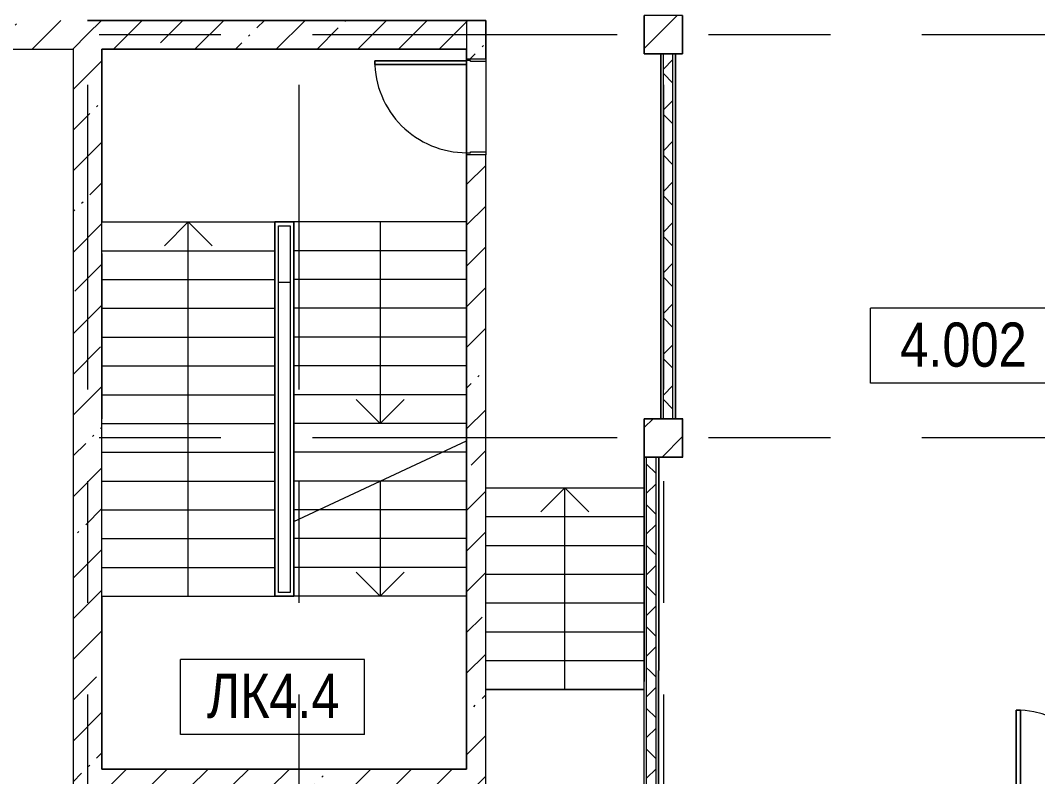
# Model space of a CAD drawing. Header units: millimetres. Extents: x 48966 to 294585, y -43515 to 30344.
# Drawn here: x 211677 to 222277, y 15987 to 23867 of the extents above; entities that cross this region are included whole.
import ezdxf

# ---------------------------------------------------------------- set-up
doc = ezdxf.new("R2010")
doc.units = ezdxf.units.MM
doc.linetypes.add('Осевые', pattern=[6350, 1270, -952.5, 3175, -952.5])
for name, color, linetype, lineweight in [('Двери', 7, 'Continuous', 9), ('Каркас_Импост', 7, 'Continuous', 9), ('Контуры', 7, 'Continuous', 9), ('Линии подступенков-1', 7, 'Continuous', 9), ('Линии свеса', 7, 'Continuous', 9), ('Марки вырезов', 7, 'Continuous', 9), ('Марки помещений', 7, 'Continuous', 9), ('Обобщенные модели', 7, 'Continuous', 9), ('Обобщенные модели-1', 7, 'Continuous', 18), ('Общие ребра', 7, 'Continuous', 9), ('Оси-2', 7, 'Осевые', 9), ('Панель', 7, 'Continuous', 9), ('Перекрытия', 7, 'Continuous', 9), ('Стены', 7, 'Continuous', 9), ('Стены-1', 7, 'Continuous', 18), ('Стрелки вверх', 7, 'Continuous', 9), ('Черная _1 сплошная', 7, 'Continuous', 9), ('Штриховка разреза-1', 7, 'Continuous', 9)]:
    doc.layers.add(name, color=color, linetype=linetype, lineweight=lineweight)
doc.styles.add('Arial Narrow_1', font='Arial Narrow.ttf', dxfattribs={"height": 460})
pattern_1 = [(45, (0, 0), (-493.914, 493.914), []), (45, (493.9, 0), (-493.914, 493.914), [873.125, -174.625, 6.706, -167.919])]
pattern_2 = [(45, (108045.05, 0), (-424.264, 424.264), [600, -100, 20, -100]), (45, (108045.05, 424), (-424.264, 424.264), [])]
pattern_3 = [(45, (108045.05, 0), (-212.132, 212.132), []), (135, (108045.05, 0), (-212.132, -212.132), [])]

# ---------------------------------------------------------------- blocks, each defined once
blk = doc.blocks.new('Обобщенные модели 22 - Обобщенные модели 22-1196585-План 4-го этажа на отм_ _6_600')
at = {"layer": 'Обобщенные модели'}
h = blk.add_hatch(dxfattribs=at)
h.set_pattern_fill('FP_7', color=256, style=0, pattern_type=2)
h.set_pattern_definition(pattern_1)
h.paths.add_polyline_path([(110132, 23517), (110532, 23517), (110532, 23917), (110132, 23917)], flags=0)
at = {"layer": 'Обобщенные модели-1'}
for p, q in [((110532, 23917), (110132, 23917)), ((110132, 23917), (110132, 23517)), ((110532, 23517), (110532, 23917)), ((110132, 23517), (110532, 23517))]:
    blk.add_line(p, q, dxfattribs=at)
blk = doc.blocks.new('Обобщенные модели 24 - Обобщенные модели 24-1196874-План 4-го этажа на отм_ _6_600')
at = {"layer": 'Обобщенные модели'}
h = blk.add_hatch(dxfattribs=at)
h.set_pattern_fill('FP_7', color=256, style=0, pattern_type=2)
h.set_pattern_definition(pattern_1)
h.paths.add_polyline_path([(110132, 19317), (110532, 19317), (110532, 19717), (110132, 19717), (110132, 19566)], flags=0)
at = {"layer": 'Обобщенные модели-1'}
for p, q in [((110532, 19717), (110132, 19717)), ((110132, 19717), (110132, 19317)), ((110532, 19317), (110532, 19717)), ((110132, 19317), (110532, 19317))]:
    blk.add_line(p, q, dxfattribs=at)
blk = doc.blocks.new('Дверь - Полуторная_001 - ДВ19_21-15-6256129-План 4-го этажа на отм_ _6_600')
at = {"layer": 'Двери'}
for p, q in [((-684, 984), (-729, 984)), ((-729, 984), (-729, 75)), ((-684, 75), (-684, 984)), ((684, 75), (684, 624)), ((684, 624), (729, 624)), ((729, 624), (729, 75)), ((-729, 75), (-684, 75)), ((729, 75), (684, 75))]:
    blk.add_line(p, q, dxfattribs=at)
for centre, radius, start, end in [((-729, 75), 909, 360, 90), ((729, 75), 549, 90, 180)]:
    blk.add_arc(centre, radius, start, end, dxfattribs=at)
at = {"layer": 'Каркас_Импост'}
for p, q in [((-730, 75), (-750, 75)), ((-750, 75), (-750, -75)), ((-730, 30), (-730, 75)), ((-720, 30), (-730, 30)), ((-720, -75), (-720, 30)), ((730, 30), (720, 30)), ((720, 30), (720, -75)), ((750, 75), (730, 75)), ((730, 75), (730, 30)), ((750, -75), (750, 75)), ((-750, -75), (-720, -75)), ((720, -75), (750, -75))]:
    blk.add_line(p, q, dxfattribs=at)
at = {"layer": 'Панель'}
for p, q in [((-729, 984), (-684, 984)), ((-729, 75), (-729, 984)), ((-684, 984), (-684, 75)), ((684, 624), (684, 75)), ((729, 624), (684, 624)), ((729, 75), (729, 624)), ((-684, 75), (-729, 75)), ((684, 75), (729, 75))]:
    blk.add_line(p, q, dxfattribs=at)
blk = doc.blocks.new('Дверь - Однопольная - ДВ1__21х10-7160092-План 4-го этажа на отм_ _6_600')
at = {"layer": 'Двери'}
for p, q in [((-479, -100), (-439, -100)), ((-479, -1058), (-479, -100)), ((-439, -100), (-439, -1058)), ((-439, -1058), (-479, -1058))]:
    blk.add_line(p, q, dxfattribs=at)
blk.add_arc((-479, -100), 958, 270, 0, dxfattribs=at)
at = {"layer": 'Каркас_Импост'}
for p, q in [((-500, 100), (-470, 100)), ((-500, -100), (-500, 100)), ((-470, 100), (-470, -60)), ((470, 100), (500, 100)), ((470, -60), (470, 100)), ((500, 100), (500, -100)), ((-480, -100), (-500, -100)), ((-480, -60), (-480, -100)), ((-470, -60), (-480, -60)), ((480, -60), (470, -60)), ((480, -100), (480, -60)), ((500, -100), (480, -100))]:
    blk.add_line(p, q, dxfattribs=at)
at = {"layer": 'Панель'}
for p, q in [((-439, -100), (-479, -100)), ((-479, -100), (-479, -1058)), ((-439, -1058), (-439, -100)), ((-479, -1058), (-439, -1058))]:
    blk.add_line(p, q, dxfattribs=at)
blk = doc.blocks.new('Марка помещения_Р - Марка помещения-4575829-План 4-го этажа на отм_ _6_600')
at = {"layer": 'Марки помещений'}
for p, q in [((-4.79375, -1.95625), (-4.79375, 1.95625)), ((4.79375, 1.95625), (-4.79375, 1.95625)), ((4.79375, -1.95625), (4.79375, 1.95625)), ((4.79375, -1.95625), (-4.79375, -1.95625))]:
    blk.add_line(p, q, dxfattribs=at)

msp = doc.modelspace()

# ---------------------------------------------------------------- hatches: boundary and pattern name
at = {"layer": 'Штриховка разреза-1'}
h = msp.add_hatch(dxfattribs=at)
h.set_pattern_fill('FP_4', color=256, style=0, pattern_type=2)
h.set_pattern_definition(pattern_2)
h.paths.add_polyline_path([(212224.7, 23567.1), (212376.7, 23567.1), (212376.7, 23867.1), (208201.7, 23867.1), (208201.7, 23567.1), (212092.9, 23567.1)], flags=0)
h.paths.add_polyline_path([(207701.7, 23567.1), (207701.7, 23867.1), (204848.3, 23867.1), (204848.3, 23567.1)], flags=0)
h = msp.add_hatch(dxfattribs=at)
h.set_pattern_fill('FP_4', color=256, style=0, pattern_type=2)
h.set_pattern_definition(pattern_2)
h.paths.add_polyline_path([(216326.7, 23567.1), (216326.7, 23867.1), (212376.7, 23867.1), (212376.7, 23567.1), (215715.3, 23567.1)], flags=0)
h = msp.add_hatch(dxfattribs=at)
h.set_pattern_fill('FP_4', color=256, style=0, pattern_type=2)
h.set_pattern_definition(pattern_2)
h.paths.add_polyline_path([(216526.7, 15867.1), (216526.7, 22467.1), (216326.7, 22467.1), (216326.7, 15867.1)], flags=0)
h.paths.add_polyline_path([(216526.7, 23467.1), (216526.7, 23867.1), (216326.7, 23867.1), (216326.7, 23467.1)], flags=0)
h = msp.add_hatch(dxfattribs=at)
h.set_pattern_fill('FP_4', color=256, style=0, pattern_type=2)
h.set_pattern_definition(pattern_2)
h.paths.add_polyline_path([(212226.7, 2717.1), (212526.7, 2717.1), (212526.7, 23567.1), (212226.7, 23567.1), (212226.7, 3272.5)], flags=0)
h = msp.add_hatch(dxfattribs=at)
h.set_pattern_fill('FP_5', color=256, style=0, pattern_type=2)
h.set_pattern_definition(pattern_3)
h.paths.add_polyline_path([(218376.7, 19717.1), (218476.7, 19717.1), (218476.7, 23517.1), (218376.7, 23517.1), (218376.7, 21813.9)], flags=0)
h = msp.add_hatch(dxfattribs=at)
h.set_pattern_fill('FP_5', color=256, style=0, pattern_type=2)
h.set_pattern_definition(pattern_3)
h.paths.add_polyline_path([(218301.7, 17093.8), (218301.7, 19317.1), (218201.7, 19317.1), (218201.7, 17093.8)], flags=0)
h = msp.add_hatch(dxfattribs=at)
h.set_pattern_fill('FP_5', color=256, style=0, pattern_type=2)
h.set_pattern_definition(pattern_3)
h.paths.add_polyline_path([(218301.7, 11967.1), (218301.7, 17093.8), (218201.7, 17093.8), (218201.7, 11967.1)], flags=0)
h = msp.add_hatch(dxfattribs=at)
h.set_pattern_fill('FP_4', color=256, style=0, pattern_type=2)
h.set_pattern_definition(pattern_2)
h.paths.add_polyline_path([(216326.7, 15867.1), (216326.7, 16067.1), (212526.7, 16067.1), (212526.7, 15867.1), (215715.3, 15867.1)], flags=0)

# ---------------------------------------------------------------- linework, layer by layer
at = {"layer": 'Контуры'}
for p, q in [((216326.7, 23837.1), (216326.7, 23867.1)), ((216326.7, 23867.1), (216326.7, 23837.1)), ((216326.7, 23837.1), (216326.7, 23867.1)), ((216326.7, 23837.1), (216326.7, 21137.1)), ((216326.7, 23837.1), (216326.7, 21137.1)), ((216326.7, 23837.1), (216326.7, 20837.1)), ((212526.7, 21197.1), (212526.7, 23567.1)), ((212526.7, 21437.1), (212526.7, 23567.1)), ((212526.7, 20837.1), (212526.7, 23567.1)), ((212526.7, 21149.6), (212526.7, 23567.1)), ((212527, 23567.1), (212527, 21767.1)), ((216326.7, 23567.1), (212527, 23567.1)), ((212527, 23567.1), (212527, 21767.1)), ((216326.7, 23567.1), (212527, 23567.1)), ((216326.7, 21767.1), (216326.7, 23567.1)), ((216326.7, 21767.1), (216326.7, 23567.1)), ((212527, 21767.1), (214327, 21767.1)), ((212527, 21767.1), (214327, 21767.1)), ((212527, 17867.1), (212527, 21767.1)), ((212527, 17867.1), (212527, 21767.1)), ((214327, 21767.1), (214526.7, 21767.1)), ((214327, 21767.1), (214526.7, 21767.1)), ((216326.7, 21767.1), (214526.7, 21767.1)), ((216326.7, 21767.1), (214526.7, 21767.1)), ((214526.7, 21767.1), (214526.7, 18647.4)), ((214526.7, 21767.1), (214526.7, 17867.1)), ((216326.7, 21767.1), (216326.7, 19486.8)), ((216326.7, 21767.1), (216326.7, 17867.1)), ((212526.7, 21437.1), (212526.7, 19717.1)), ((212526.7, 21197.1), (212526.7, 19717.1)), ((214486.7, 21137.1), (214366.7, 21137.1)), ((216326.7, 19717.1), (216326.7, 21137.1)), ((216326.7, 19717.1), (216326.7, 21137.1)), ((212526.7, 19717.1), (212526.7, 20837.1)), ((216326.7, 20837.1), (216326.7, 19717.1)), ((218176.7, 16897.1), (218176.7, 19297.1)), ((212527, 17867.1), (212527, 16067.1)), ((212527, 17867.1), (214327, 17867.1)), ((212527, 17867.1), (214327, 17867.1)), ((214526.7, 17867.1), (214327, 17867.1)), ((216326.7, 17867.1), (214526.7, 17867.1)), ((216326.7, 16067.1), (216326.7, 17867.1)), ((216526.7, 16897.1), (218176.7, 16897.1)), ((212527, 16067.1), (216326.7, 16067.1))]:
    msp.add_line(p, q, dxfattribs=at)
at = {"layer": 'Линии подступенков-1'}
for p, q in [((212527, 21767.1), (214327, 21767.1)), ((212527, 21767.1), (214327, 21767.1)), ((216326.7, 21767.1), (214526.7, 21767.1)), ((216326.7, 21767.1), (214526.7, 21767.1)), ((212527, 21467.1), (214326.7, 21467.1)), ((212527, 21467.1), (214326.7, 21467.1)), ((216326.7, 21467.1), (214526.7, 21467.1)), ((216326.7, 21467.1), (214526.7, 21467.1)), ((212527, 21167.1), (214326.7, 21167.1)), ((212527, 21167.1), (214326.7, 21167.1)), ((216326.7, 21167.1), (214526.7, 21167.1)), ((216326.7, 21167.1), (214526.7, 21167.1)), ((212527, 20867.1), (214326.7, 20867.1)), ((212527, 20867.1), (214326.7, 20867.1)), ((216326.7, 20867.1), (214526.7, 20867.1)), ((216326.7, 20867.1), (214526.7, 20867.1)), ((212527, 20567.1), (214326.7, 20567.1)), ((212527, 20567.1), (214326.7, 20567.1)), ((216326.7, 20567.1), (214526.7, 20567.1)), ((216326.7, 20567.1), (214526.7, 20567.1)), ((212527, 20267.1), (214326.7, 20267.1)), ((212527, 20267.1), (214326.7, 20267.1)), ((216326.7, 20267.1), (214526.7, 20267.1)), ((216326.7, 20267.1), (214526.7, 20267.1)), ((212527, 19967.1), (214326.7, 19967.1)), ((212527, 19967.1), (214326.7, 19967.1)), ((216326.7, 19967.1), (214526.7, 19967.1)), ((216326.7, 19967.1), (214526.7, 19967.1)), ((212527, 19667.1), (214326.7, 19667.1)), ((212527, 19667.1), (214326.7, 19667.1)), ((216326.7, 19667.1), (214526.7, 19667.1)), ((216326.7, 19667.1), (214526.7, 19667.1)), ((212527, 19367.1), (214326.7, 19367.1)), ((212527, 19367.1), (214326.7, 19367.1)), ((216070, 19367.1), (214526.7, 19367.1)), ((216326.7, 19367.1), (214526.7, 19367.1)), ((212527, 19067.1), (214326.7, 19067.1)), ((212527, 19067.1), (214326.7, 19067.1)), ((215426.7, 19067.1), (214526.7, 19067.1)), ((216326.7, 19067.1), (214526.7, 19067.1)), ((216526.7, 18997.1), (218176.7, 18997.1)), ((212527, 18767.1), (214326.7, 18767.1)), ((212527, 18767.1), (214326.7, 18767.1)), ((214783.3, 18767.1), (214526.7, 18767.1)), ((216326.7, 18767.1), (214526.7, 18767.1)), ((216526.7, 18697.1), (218176.7, 18697.1)), ((212527, 18467.1), (214326.7, 18467.1)), ((212527, 18467.1), (214326.7, 18467.1)), ((216326.7, 18467.1), (214526.7, 18467.1)), ((216526.7, 18397.1), (218176.7, 18397.1)), ((212527, 18167.1), (214326.7, 18167.1)), ((212527, 18167.1), (214326.7, 18167.1)), ((216326.7, 18167.1), (214526.7, 18167.1)), ((216526.7, 18097.1), (218176.7, 18097.1)), ((212527, 17867.1), (214327, 17867.1)), ((212527, 17867.1), (214327, 17867.1)), ((216326.7, 17867.1), (214526.7, 17867.1)), ((216526.7, 17797.1), (218176.7, 17797.1)), ((216526.7, 17497.1), (218176.7, 17497.1)), ((216526.7, 17197.1), (218176.7, 17197.1)), ((216526.7, 16897.1), (218176.7, 16897.1))]:
    msp.add_line(p, q, dxfattribs=at)
at = {"layer": 'Линии свеса'}
for p, q in [((212527, 21467.1), (214326.7, 21467.1)), ((212527, 21467.1), (214326.7, 21467.1)), ((216326.7, 21467.1), (214526.7, 21467.1)), ((216326.7, 21467.1), (214526.7, 21467.1)), ((212527, 21167.1), (214326.7, 21167.1)), ((212527, 21167.1), (214326.7, 21167.1)), ((216326.7, 21167.1), (214526.7, 21167.1)), ((216326.7, 21167.1), (214526.7, 21167.1)), ((212527, 20867.1), (214326.7, 20867.1)), ((212527, 20867.1), (214326.7, 20867.1)), ((216326.7, 20867.1), (214526.7, 20867.1)), ((216326.7, 20867.1), (214526.7, 20867.1)), ((212527, 20567.1), (214326.7, 20567.1)), ((212527, 20567.1), (214326.7, 20567.1)), ((216326.7, 20567.1), (214526.7, 20567.1)), ((216326.7, 20567.1), (214526.7, 20567.1)), ((212527, 20267.1), (214326.7, 20267.1)), ((212527, 20267.1), (214326.7, 20267.1)), ((216326.7, 20267.1), (214526.7, 20267.1)), ((216326.7, 20267.1), (214526.7, 20267.1)), ((212527, 19967.1), (214326.7, 19967.1)), ((212527, 19967.1), (214326.7, 19967.1)), ((216326.7, 19967.1), (214526.7, 19967.1)), ((216326.7, 19967.1), (214526.7, 19967.1)), ((212527, 19667.1), (214326.7, 19667.1)), ((212527, 19667.1), (214326.7, 19667.1)), ((216326.7, 19667.1), (214526.7, 19667.1)), ((216326.7, 19667.1), (214526.7, 19667.1)), ((212527, 19367.1), (214326.7, 19367.1)), ((212527, 19367.1), (214326.7, 19367.1)), ((216070, 19367.1), (214526.7, 19367.1)), ((216326.7, 19367.1), (214526.7, 19367.1)), ((212527, 19067.1), (214326.7, 19067.1)), ((212527, 19067.1), (214326.7, 19067.1)), ((215426.7, 19067.1), (214526.7, 19067.1)), ((216326.7, 19067.1), (214526.7, 19067.1)), ((216526.7, 18997.1), (218176.7, 18997.1)), ((212527, 18767.1), (214326.7, 18767.1)), ((212527, 18767.1), (214326.7, 18767.1)), ((214783.3, 18767.1), (214526.7, 18767.1)), ((216326.7, 18767.1), (214526.7, 18767.1)), ((216526.7, 18697.1), (218176.7, 18697.1)), ((212527, 18467.1), (214326.7, 18467.1)), ((212527, 18467.1), (214326.7, 18467.1)), ((216326.7, 18467.1), (214526.7, 18467.1)), ((216526.7, 18397.1), (218176.7, 18397.1)), ((212527, 18167.1), (214326.7, 18167.1)), ((212527, 18167.1), (214326.7, 18167.1)), ((216326.7, 18167.1), (214526.7, 18167.1)), ((216526.7, 18097.1), (218176.7, 18097.1)), ((216526.7, 17797.1), (218176.7, 17797.1)), ((216526.7, 17497.1), (218176.7, 17497.1)), ((216526.7, 17197.1), (218176.7, 17197.1))]:
    msp.add_line(p, q, dxfattribs=at)
at = {"layer": 'Марки вырезов'}
msp.add_line((214526.7, 18647.4), (216326.7, 19486.8), dxfattribs=at)
at = {"layer": 'Общие ребра'}
for p, q in [((216526.7, 23467.1), (216526.7, 23867.1)), ((208201.7, 23567.1), (212224.7, 23567.1)), ((216326.7, 23567.1), (216326.7, 23467.1)), ((216326.7, 23467.1), (216326.7, 23567.1)), ((218376.7, 19717.1), (218376.7, 23517.1)), ((218476.7, 19717.1), (218476.7, 23517.1)), ((216326.7, 22467.1), (216326.7, 16069.1)), ((216326.7, 16069.1), (216326.7, 22467.1)), ((216526.7, 15867.1), (216526.7, 22467.1)), ((218201.7, 17093.8), (218201.7, 19317.1)), ((218301.7, 17093.8), (218301.7, 19317.1)), ((218201.7, 11967.1), (218201.7, 17093.8)), ((218301.7, 15747.1), (218301.7, 17093.8))]:
    msp.add_line(p, q, dxfattribs=at)
at = {"layer": 'Оси-2'}
for p, q in [((212376.7, 25417.1), (212376.7, -41737.8)), ((214576.7, 25417.1), (214576.7, -41737.8)), ((218376.7, 25417.1), (218376.7, -41737.8)), ((258216.7, 23717.1), (199731.8, 23717.1)), ((258216.7, 19517.1), (199731.8, 19517.1))]:
    msp.add_line(p, q, dxfattribs=at)
at = {"layer": 'Перекрытия'}
for p, q in [((212376.7, 23867.1), (216526.7, 23867.1)), ((216526.7, 23867.1), (216526.7, 22467.1)), ((218176.7, 23517.1), (218176.7, 23917.1)), ((218576.7, 23917.1), (218576.7, 23517.1)), ((218576.7, 23917.1), (218576.7, 23517.1)), ((218351.7, 23517.1), (218176.7, 23517.1)), ((218351.7, 19717.1), (218351.7, 23517.1)), ((218576.7, 23517.1), (218501.7, 23517.1)), ((218501.7, 23517.1), (218501.7, 19717.1)), ((218576.7, 23517.1), (218501.7, 23517.1)), ((218501.7, 23517.1), (218501.7, 19717.1)), ((218176.7, 19297.1), (218176.7, 19717.1)), ((218176.7, 19717.1), (218351.7, 19717.1)), ((218501.7, 19717.1), (218576.7, 19717.1)), ((218501.7, 19717.1), (218576.7, 19717.1)), ((218576.7, 19717.1), (218576.7, 19317.1)), ((218576.7, 19717.1), (218576.7, 19317.1)), ((218576.7, 19317.1), (218176.7, 19317.1)), ((218176.7, 19317.1), (218176.7, 16977.1)), ((218576.7, 19317.1), (218326.7, 19317.1)), ((218326.7, 19317.1), (218326.7, 15772.1)), ((216326.7, 16977.1), (216326.7, 16067.1)), ((218176.7, 16897.1), (216526.7, 16897.1)), ((218176.7, 11967.1), (218176.7, 16897.1))]:
    msp.add_line(p, q, dxfattribs=at)
at = {"layer": 'Стены'}
for p, q in [((216324.7, 23446.1), (216324.7, 23467.1)), ((216324.7, 23467.1), (216326.7, 23467.1)), ((216326.7, 23467.1), (216526.7, 23467.1)), ((216526.7, 23467.1), (216526.7, 22467.1)), ((216324.7, 22467.1), (216324.7, 23406.1)), ((216326.7, 22467.1), (216324.7, 22467.1)), ((216526.7, 22467.1), (216326.7, 22467.1))]:
    msp.add_line(p, q, dxfattribs=at)
at = {"layer": 'Стены-1'}
for p, q in [((216326.7, 23867.1), (212376.7, 23867.1)), ((216526.7, 23867.1), (216326.7, 23867.1)), ((212224.7, 23567.1), (212226.7, 23567.1)), ((212226.7, 23567.1), (212226.7, 2717.1)), ((212526.7, 23567.1), (216326.7, 23567.1)), ((212526.7, 16067.1), (212526.7, 23567.1)), ((216326.7, 23567.1), (216324.7, 23567.1)), ((216324.7, 23565.1), (216324.7, 23467.1)), ((216324.7, 23467.1), (216326.7, 23467.1)), ((216326.7, 23467.1), (216526.7, 23467.1)), ((218351.7, 23517.1), (218351.7, 19717.1)), ((218501.7, 23517.1), (218351.7, 23517.1)), ((218501.7, 19717.1), (218501.7, 23517.1)), ((216326.7, 22467.1), (216324.7, 22467.1)), ((216324.7, 22467.1), (216324.7, 16069.1)), ((216526.7, 22467.1), (216326.7, 22467.1)), ((218351.7, 19717.1), (218501.7, 19717.1)), ((218576.7, 19717.1), (218576.7, 19317.1)), ((218578.7, 19717.1), (218577.7, 19717.1)), ((218578.7, 19316.1), (218578.7, 19717.1)), ((218176.7, 19317.1), (218176.7, 17093.8)), ((218176.7, 19317.1), (218326.7, 19317.1)), ((218326.7, 19317.1), (218326.7, 17093.8)), ((218326.7, 19315.1), (218326.7, 17093.8)), ((218328.7, 19315.1), (218328.7, 17093.8)), ((218576.7, 19316.1), (218578.7, 19316.1)), ((218176.7, 11967.1), (218176.7, 17093.8)), ((218326.7, 15772.1), (218326.7, 17093.8)), ((218326.7, 15772.1), (218326.7, 17093.8)), ((218328.7, 15774.1), (218328.7, 17093.8)), ((216326.7, 16067.1), (212526.7, 16067.1)), ((216326.7, 16069.1), (216326.7, 16067.1))]:
    msp.add_line(p, q, dxfattribs=at)
at = {"layer": 'Стрелки вверх'}
for p, q in [((213427, 21767.1), (213177, 21517.1)), ((213427, 21467.1), (213427, 21767.1)), ((213427, 21767.1), (213677, 21517.1)), ((215426.7, 21767.1), (215426.7, 21467.1)), ((213427, 21167.1), (213427, 21467.1)), ((215426.7, 21467.1), (215426.7, 21167.1)), ((213427, 20867.1), (213427, 21167.1)), ((215426.7, 21167.1), (215426.7, 20867.1)), ((213427, 20567.1), (213427, 20867.1)), ((215426.7, 20867.1), (215426.7, 20567.1)), ((213427, 20267.1), (213427, 20567.1)), ((215426.7, 20567.1), (215426.7, 20267.1)), ((213427, 19967.1), (213427, 20267.1)), ((215426.7, 20267.1), (215426.7, 19967.1)), ((213427, 19667.1), (213427, 19967.1)), ((215426.7, 19967.1), (215426.7, 19667.1)), ((215426.7, 19667.1), (215176.7, 19917.1)), ((215426.7, 19667.1), (215676.7, 19917.1)), ((213427, 19367.1), (213427, 19667.1)), ((213427, 19067.1), (213427, 19367.1)), ((213427, 18767.1), (213427, 19067.1)), ((215426.7, 19067.1), (215426.7, 18767.1)), ((217351.6, 18997.1), (217101.6, 18747.1)), ((217351.6, 18697.1), (217351.6, 18997.1)), ((217351.6, 18997.1), (217601.6, 18747.1)), ((213427, 18467.1), (213427, 18767.1)), ((215426.7, 18767.1), (215426.7, 18467.1)), ((217351.6, 18397.1), (217351.6, 18697.1)), ((213427, 18167.1), (213427, 18467.1)), ((215426.7, 18467.1), (215426.7, 18167.1)), ((217351.6, 18097.1), (217351.6, 18397.1)), ((213427, 17867.1), (213427, 18167.1)), ((215426.7, 18167.1), (215426.7, 17867.1)), ((215426.7, 17867.1), (215176.7, 18117.1)), ((215426.7, 17867.1), (215676.7, 18117.1)), ((217351.6, 17797.1), (217351.6, 18097.1)), ((217351.6, 17497.1), (217351.6, 17797.1)), ((217351.6, 17197.1), (217351.6, 17497.1)), ((217351.6, 16897.1), (217351.6, 17197.1))]:
    msp.add_line(p, q, dxfattribs=at)
at = {"layer": 'Черная _1 сплошная'}
for p, q in [((214526.7, 21767.1), (214326.7, 21767.1)), ((214326.7, 21767.1), (214326.7, 17867.1)), ((214327, 21767.1), (214526.7, 21767.1)), ((214327, 17867.1), (214327, 21767.1)), ((214526.7, 17867.1), (214526.7, 21767.1)), ((214526.7, 21767.1), (214526.7, 17867.1)), ((214366.7, 17907.1), (214366.7, 21727.1)), ((214366.7, 21727.1), (214486.7, 21727.1)), ((214486.7, 21727.1), (214486.7, 17907.1)), ((214326.7, 17867.1), (214526.7, 17867.1)), ((214526.7, 17867.1), (214327, 17867.1)), ((214486.7, 17907.1), (214366.7, 17907.1))]:
    msp.add_line(p, q, dxfattribs=at)

# ---------------------------------------------------------------- block references
at = {"layer": 'Двери', "rotation": 269.9999999999999}
msp.add_blockref('Дверь - Однопольная - ДВ1__21х10-7160092-План 4-го этажа на отм_ _6_600', (216426.7, 22967.1), dxfattribs=at)
at = {"layer": 'Двери'}
msp.add_blockref('Дверь - Полуторная_001 - ДВ19_21-15-6256129-План 4-го этажа на отм_ _6_600', (222781.7, 15697.1), dxfattribs=at)
at = {"layer": 'Марки помещений', "xscale": 199.9999999999999, "yscale": 199.9999999999999, "zscale": 199.9999999999999}
for p in [(221492.4, 20476.7), (214302.5, 16818.1)]:
    msp.add_blockref('Марка помещения_Р - Марка помещения-4575829-План 4-го этажа на отм_ _6_600', p, dxfattribs=at)
at = {"layer": 'Обобщенные модели'}
for name in ['Обобщенные модели 22 - Обобщенные модели 22-1196585-План 4-го этажа на отм_ _6_600', 'Обобщенные модели 24 - Обобщенные модели 24-1196874-План 4-го этажа на отм_ _6_600']:
    msp.add_blockref(name, (108045, 0), dxfattribs=at)

# ---------------------------------------------------------------- texts
at = {"layer": 'Марки помещений', "char_height": 460, "attachment_point": 1, "style": 'Arial Narrow_1'}
for s, insert, width in [('4.002', (220844.5, 20718.6), 1587.341), ('ЛК', (213621.6, 17059.9), 785.654), ('4.4', (214269.8, 17059.9), 881.856)]:
    msp.add_mtext(s, dxfattribs=dict(at, insert=insert, width=width))

doc.saveas('drawing.dxf')
